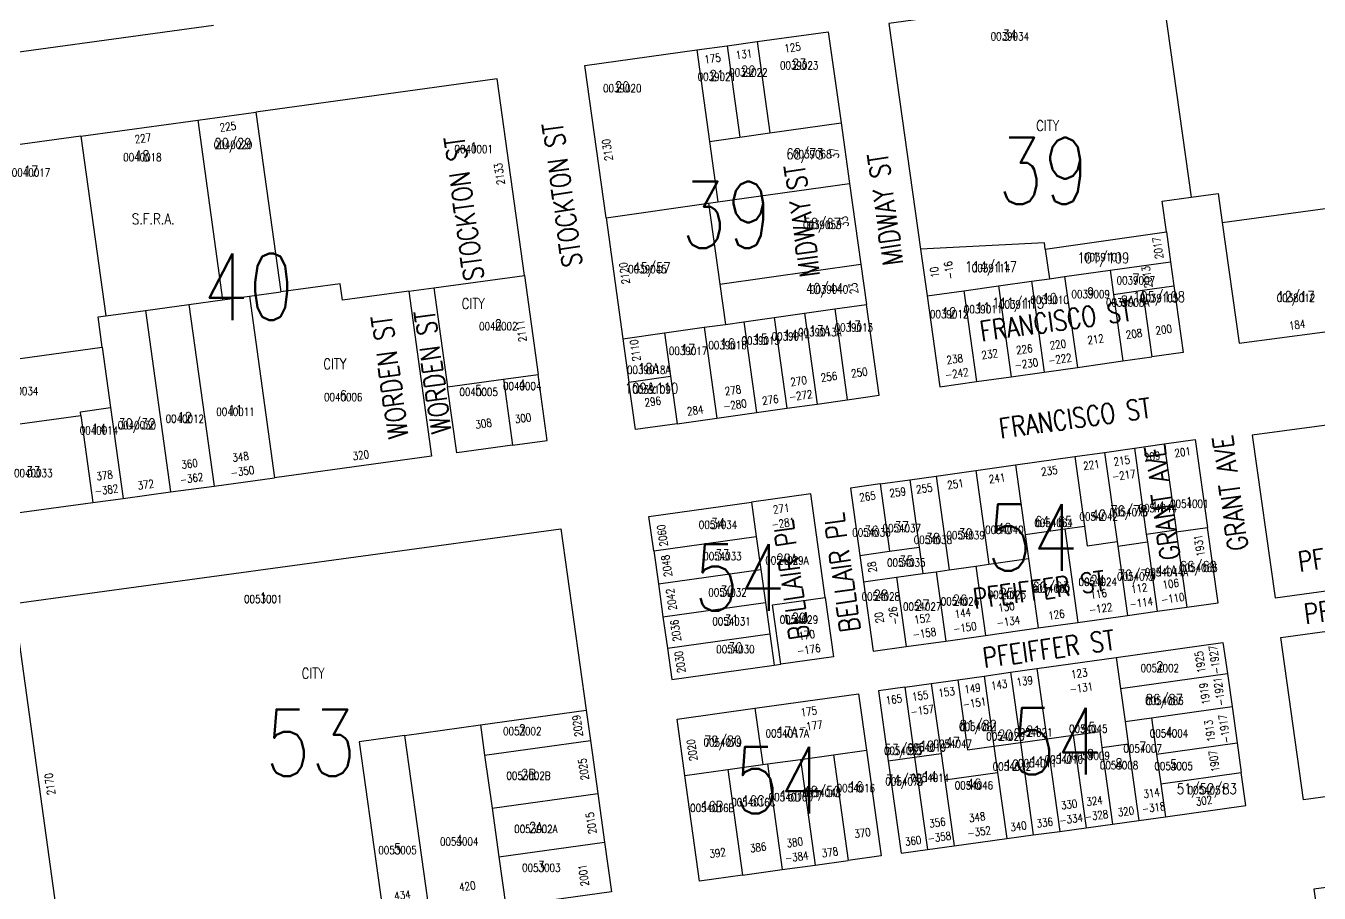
# Model space of a CAD drawing. Header units: feet. Extents: x 6006313 to 6012512, y 2119126 to 2122695.
# Drawn here: x 6009433 to 6010402, y 2120937 to 2121588 of the extents above; entities that cross this region are included whole.
import ezdxf
from ezdxf.enums import TextEntityAlignment as Align

# ---------------------------------------------------------------- set-up
doc = ezdxf.new("R2010")
doc.units = ezdxf.units.FT
doc.header["$LTSCALE"] = 100
doc.header["$MEASUREMENT"] = 0
for name, color, linetype in [('ADDRESS', 1, 'CONTINUOUS'), ('BLKLOT', 2, 'CONTINUOUS'), ('BLOCK_NUMBERS', 3, 'CONTINUOUS'), ('LOT_LINES', 4, 'CONTINUOUS'), ('LOT_NUMBERS', 7, 'CONTINUOUS'), ('ROW', 6, 'CONTINUOUS'), ('ST_NAME_IN_BLK', 7, 'CONTINUOUS'), ('ST_NAME_IN_ST', 6, 'CONTINUOUS')]:
    doc.layers.add(name, color=color, linetype=linetype)
doc.styles.add('ADDTXT', font='ROMANS.shx', dxfattribs={"width": 0.8, "height": 6})
doc.styles.add('BLKLOT', font='ROMANS.shx', dxfattribs={"width": 0.8, "height": 6})
doc.styles.add('BLOCK_NO', font='ROMANS.SHX', dxfattribs={"width": 0.8, "height": 50})
doc.styles.add('LOT_NO', font='ROMANS.shx', dxfattribs={"width": 0.8, "height": 8})
doc.styles.add('SI', font='ROMANS.shx', dxfattribs={"width": 0.8, "height": 15})

msp = doc.modelspace()

# ---------------------------------------------------------------- linework, layer by layer
at = {"layer": 'LOT_LINES'}
for points in [[(6010284.3, 2121617.94), (6010306.53, 2121459.44)], [(6009958.58, 2121573.01), (6009968.09, 2121504.43)], [(6009981.28, 2121576.14), (6009990.79, 2121507.62)], [(6009935.88, 2121569.88), (6009945.4, 2121501.23)], [(6009605.41, 2121523.29), (6009624.12, 2121388.45)], [(6009561.77, 2121517.3), (6009580.47, 2121382.48)], [(6009990.79, 2121507.62), (6010044.06, 2121515.13)], [(6009474.15, 2121505.27), (6009492.84, 2121370.49)], [(6009945.4, 2121501.23), (6009968.09, 2121504.43)], [(6009968.09, 2121504.43), (6009990.79, 2121507.62)], [(6009945.4, 2121501.23), (6009951.7, 2121455.83)], [(6009951.7, 2121455.83), (6010050.42, 2121469.74)], [(6009867.87, 2121444.03), (6009944.75, 2121454.86)], [(6009944.75, 2121454.86), (6009951.7, 2121455.83)], [(6009944.75, 2121454.86), (6009953.14, 2121394.32)], [(6010329.82, 2121440.5), (6010421.63, 2121452.83)], [(6010197.2, 2121420.56), (6010287.97, 2121433.34)], [(6010197.2, 2121420.56), (6010196.55, 2121425.15), (6010103.6, 2121420.51)], [(6010197.2, 2121420.56), (6010200.32, 2121398.28)], [(6009953.14, 2121394.32), (6010058.91, 2121409.22)], [(6010245.71, 2121404.67), (6010291.09, 2121411.06)], [(6009738.78, 2121391.52), (6009806.65, 2121400.81)], [(6010186.91, 2121396.39), (6010200.32, 2121398.28)], [(6010200.32, 2121398.28), (6010211.67, 2121399.88)], [(6010211.67, 2121399.88), (6010245.71, 2121404.67)], [(6010211.67, 2121399.88), (6010221.21, 2121331.79)], [(6010245.71, 2121404.67), (6010248.25, 2121386.51)], [(6009600.59, 2121385.23), (6009624.12, 2121388.45)], [(6009719.96, 2121388.95), (6009670.42, 2121382.17), (6009668.7, 2121394.55), (6009624.12, 2121388.45)], [(6009953.14, 2121394.32), (6009957.34, 2121364.06)], [(6010108.53, 2121385.35), (6010136, 2121389.22)], [(6010136, 2121389.22), (6010162.16, 2121392.9)], [(6010136, 2121389.22), (6010145.54, 2121321.14)], [(6010162.16, 2121392.9), (6010186.91, 2121396.39)], [(6010162.16, 2121392.9), (6010171.7, 2121324.82)], [(6010186.91, 2121396.39), (6010196.46, 2121328.31)], [(6010248.25, 2121386.51), (6010270.04, 2121389.58)], [(6010270.04, 2121389.58), (6010293.64, 2121392.91)], [(6010270.04, 2121389.58), (6010277.04, 2121339.65)], [(6009522.57, 2121374.56), (6009555.18, 2121379.02)], [(6009555.18, 2121379.02), (6009580.47, 2121382.48)], [(6009555.18, 2121379.02), (6009574.07, 2121242.82)], [(6009580.47, 2121382.48), (6009600.59, 2121385.23)], [(6009600.59, 2121385.23), (6009619.48, 2121249.04)], [(6010039.32, 2121375.6), (6010063.15, 2121378.96)], [(6010248.25, 2121386.51), (6010255.25, 2121336.59)], [(6009490.21, 2121347), (6009487.06, 2121369.7), (6009492.84, 2121370.49)], [(6009492.84, 2121370.49), (6009522.57, 2121374.56)], [(6009522.57, 2121374.56), (6009541.46, 2121238.36)], [(6009971.24, 2121366.02), (6009993.91, 2121369.21)], [(6009993.91, 2121369.21), (6010016.63, 2121372.41)], [(6009993.91, 2121369.21), (6010003.36, 2121301.11)], [(6010016.63, 2121372.41), (6010039.32, 2121375.6)], [(6010016.63, 2121372.41), (6010026.07, 2121304.31)], [(6010039.32, 2121375.6), (6010048.77, 2121307.51)], [(6009911.83, 2121357.65), (6009941.53, 2121361.83)], [(6009941.53, 2121361.83), (6009957.34, 2121364.06)], [(6009941.53, 2121361.83), (6009950.98, 2121293.73)], [(6009957.34, 2121364.06), (6009971.24, 2121366.02)], [(6009971.24, 2121366.02), (6009980.69, 2121297.92)], [(6009880.47, 2121353.23), (6009911.83, 2121357.65)], [(6009911.83, 2121357.65), (6009916.33, 2121325.21)], [(6009399.39, 2121334.57), (6009490.21, 2121347)], [(6009490.21, 2121347), (6009496.51, 2121301.6)], [(6009749.09, 2121317.23), (6009790.95, 2121322.96)], [(6009790.95, 2121322.96), (6009816.96, 2121326.52)], [(6009790.95, 2121322.96), (6009797.82, 2121273.44)], [(6009884.97, 2121320.79), (6009916.33, 2121325.21)], [(6009916.33, 2121325.21), (6009921.27, 2121289.55)], [(6009474.18, 2121295.77), (6009473.8, 2121298.49), (6009496.51, 2121301.6)], [(6009496.51, 2121301.6), (6009505.96, 2121233.5)], [(6009406.09, 2121286.45), (6009474.18, 2121295.77)], [(6009474.18, 2121295.77), (6009483.25, 2121230.4)], [(6010263.94, 2121271.2), (6010272.92, 2121206.82)], [(6010286.22, 2121274.34), (6010295.2, 2121209.96)], [(6010219.21, 2121264.9), (6010226.49, 2121212.77)], [(6010241.66, 2121268.06), (6010250.99, 2121201.21)], [(6010145.13, 2121254.47), (6010154.94, 2121184.15)], [(6010174.82, 2121258.65), (6010182.09, 2121206.52)], [(6010073.32, 2121244.35), (6010080.37, 2121193.84)], [(6010095.6, 2121247.49), (6010102.65, 2121196.98)], [(6010115.4, 2121250.28), (6010125.21, 2121179.96)], [(6009976.82, 2121230.76), (6009980.41, 2121205.01)], [(6010211.8, 2121210.7), (6010226.49, 2121212.77)], [(6010226.49, 2121212.77), (6010228.54, 2121198.05), (6010250.99, 2121201.21)], [(6009903.67, 2121194.2), (6009980.41, 2121205.01)], [(6009980.41, 2121205.01), (6009983.87, 2121180.25)], [(6010182.09, 2121206.52), (6010211.8, 2121210.7)], [(6010182.09, 2121206.52), (6010184.63, 2121188.33)], [(6010211.8, 2121210.7), (6010221.59, 2121140.52)], [(6010272.92, 2121206.82), (6010295.2, 2121209.96)], [(6010272.92, 2121206.82), (6010273.75, 2121200.88)], [(6010295.2, 2121209.96), (6010295.41, 2121208.47)], [(6010295.41, 2121208.47), (6010318.77, 2121211.76)], [(6010295.41, 2121208.47), (6010303.29, 2121152.02)], [(6010058.09, 2121190.7), (6010080.37, 2121193.84)], [(6010080.37, 2121193.84), (6010102.65, 2121196.98)], [(6010102.65, 2121196.98), (6010105.41, 2121177.17)], [(6010250.99, 2121201.21), (6010251.47, 2121197.74)], [(6010251.47, 2121197.74), (6010273.75, 2121200.88)], [(6010251.47, 2121197.74), (6010258.73, 2121145.75)], [(6010273.75, 2121200.88), (6010281.01, 2121148.88)], [(6010145.02, 2121182.75), (6010154.94, 2121184.15)], [(6010154.94, 2121184.15), (6010184.63, 2121188.33)], [(6010184.63, 2121188.33), (6010191.88, 2121136.33)], [(6009907.13, 2121169.44), (6009983.87, 2121180.25)], [(6009983.87, 2121180.25), (6009987.32, 2121155.49)], [(6010060.85, 2121170.9), (6010085.61, 2121174.38)], [(6010085.61, 2121174.38), (6010105.41, 2121177.17)], [(6010085.61, 2121174.38), (6010092.86, 2121122.39)], [(6010105.41, 2121177.17), (6010115.31, 2121178.57)], [(6010115.31, 2121178.57), (6010125.21, 2121179.96)], [(6010115.31, 2121178.57), (6010122.57, 2121126.57)], [(6010125.21, 2121179.96), (6010145.02, 2121182.75)], [(6010145.02, 2121182.75), (6010152.28, 2121130.75)], [(6009910.58, 2121144.68), (6009987.32, 2121155.49)], [(6009987.32, 2121155.49), (6009990.61, 2121131.97)], [(6009998.84, 2121109.14), (6009992.62, 2121153.71), (6010032.18, 2121159.28)], [(6009913.86, 2121121.16), (6009990.61, 2121131.97)], [(6009990.61, 2121131.97), (6009993.89, 2121108.45)], [(6010190.96, 2121105.91), (6010198.32, 2121053.16)], [(6010250.37, 2121114.27), (6010253.61, 2121091.08)], [(6010131.55, 2121097.54), (6010138.89, 2121044.96), (6010158.7, 2121047.69)], [(6010151.35, 2121100.33), (6010158.7, 2121047.69)], [(6010171.16, 2121103.12), (6010178.51, 2121050.43)], [(6010253.61, 2121091.08), (6010333.69, 2121102.14)], [(6010091.94, 2121091.96), (6010099.26, 2121039.48)], [(6010111.74, 2121094.75), (6010119.07, 2121042.22)], [(6010253.61, 2121091.08), (6010257.07, 2121066.32)], [(6010276.88, 2121069.06), (6010337.18, 2121077.38)], [(6009773.71, 2121063.68), (6009852.95, 2121074.68)], [(6009979.55, 2121076.13), (6009985.45, 2121033.87)], [(6010257.07, 2121066.32), (6010276.88, 2121069.06)], [(6010276.88, 2121069.06), (6010280.68, 2121041.82)], [(6009716.76, 2121055.77), (6009773.71, 2121063.68)], [(6009773.71, 2121063.68), (6009776.89, 2121040.9)], [(6010218.13, 2121055.9), (6010237.95, 2121058.63), (6010239.6, 2121046.75)], [(6010257.07, 2121066.32), (6010259.42, 2121049.48)], [(6009716.76, 2121055.77), (6009682.71, 2121051.05), (6009701.71, 2120914.87)], [(6009716.76, 2121055.77), (6009735.76, 2120919.59)], [(6009776.89, 2121040.9), (6009856.13, 2121051.9)], [(6010158.7, 2121047.69), (6010178.51, 2121050.43)], [(6010158.7, 2121047.69), (6010161.46, 2121027.88)], [(6010178.51, 2121050.43), (6010198.32, 2121053.16)], [(6010178.51, 2121050.43), (6010188.18, 2120981.1)], [(6010198.32, 2121053.16), (6010218.13, 2121055.9)], [(6010198.32, 2121053.16), (6010208, 2120983.83)], [(6010218.13, 2121055.9), (6010227.81, 2120986.57)], [(6010239.6, 2121046.75), (6010259.42, 2121049.48)], [(6010259.42, 2121049.48), (6010267.43, 2120992.04)], [(6010280.68, 2121041.82), (6010341.01, 2121050.15)], [(6009776.89, 2121040.9), (6009782.42, 2121001.29)], [(6010013.68, 2121037.76), (6010038.44, 2121041.18)], [(6010038.44, 2121041.18), (6010063.21, 2121044.6)], [(6010038.44, 2121041.18), (6010049.5, 2120961.95)], [(6010079.45, 2121036.75), (6010099.26, 2121039.48)], [(6010099.26, 2121039.48), (6010119.07, 2121042.22)], [(6010099.26, 2121039.48), (6010108.94, 2120970.16)], [(6010119.07, 2121042.22), (6010121.84, 2121022.41)], [(6010239.6, 2121046.75), (6010247.62, 2120989.3)], [(6010280.68, 2121041.82), (6010283.79, 2121019.54)], [(6009927, 2121025.8), (6009959.19, 2121030.24)], [(6009959.19, 2121030.24), (6009985.45, 2121033.87)], [(6009959.19, 2121030.24), (6009970.25, 2120951.01)], [(6009985.45, 2121033.87), (6009988.91, 2121034.34)], [(6009988.91, 2121034.34), (6010013.68, 2121037.76)], [(6009988.91, 2121034.34), (6009999.97, 2120955.11)], [(6010013.68, 2121037.76), (6010024.73, 2120958.53)], [(6010121.84, 2121022.41), (6010161.46, 2121027.88)], [(6010121.84, 2121022.41), (6010128.75, 2120972.89)], [(6010161.46, 2121027.88), (6010168.37, 2120978.36)], [(6010283.79, 2121019.54), (6010344.15, 2121027.87)], [(6010283.79, 2121019.54), (6010287.24, 2120994.78)], [(6009782.42, 2121001.29), (6009861.66, 2121012.29)], [(6009782.42, 2121001.29), (6009787.53, 2120964.64)], [(6009787.53, 2120964.64), (6009866.77, 2120975.64)], [(6009787.53, 2120964.64), (6009792.72, 2120927.5)]]:
    msp.add_lwpolyline(points, dxfattribs=at)
at = {"layer": 'ROW'}
for points in [[(6009534.69, 2121862.45), (6009330.37, 2121834.26), (6009369.26, 2121560.36), (6009573.6, 2121588.41)], [(6010284.3, 2121617.94), (6010079.88, 2121589.74), (6010103.6, 2121420.51)], [(6009981.28, 2121576.14), (6010034.48, 2121583.48), (6010044.06, 2121515.13)], [(6009935.88, 2121569.88), (6009958.58, 2121573.01)], [(6009958.58, 2121573.01), (6009981.28, 2121576.14)], [(6009867.87, 2121444.03), (6009852.02, 2121558.31), (6009935.88, 2121569.88)], [(6009806.65, 2121400.81), (6009786.22, 2121548.11), (6009605.41, 2121523.29)], [(6009561.77, 2121517.3), (6009605.41, 2121523.29)], [(6009474.15, 2121505.27), (6009561.77, 2121517.3)], [(6010044.06, 2121515.13), (6010050.42, 2121469.74)], [(6009474.15, 2121505.27), (6009377.47, 2121492), (6009399.39, 2121334.57)], [(6010050.42, 2121469.74), (6010058.91, 2121409.22)], [(6010287.97, 2121433.34), (6010284.74, 2121456.37), (6010306.53, 2121459.44)], [(6010306.53, 2121459.44), (6010326.77, 2121462.29), (6010329.82, 2121440.5)], [(6009867.87, 2121444.03), (6009880.47, 2121353.23)], [(6010329.82, 2121440.5), (6010342.52, 2121349.89), (6010433.28, 2121362.07)], [(6010287.97, 2121433.34), (6010291.09, 2121411.06)], [(6010103.6, 2121420.51), (6010108.53, 2121385.35)], [(6010058.91, 2121409.22), (6010063.15, 2121378.96)], [(6010291.09, 2121411.06), (6010293.64, 2121392.91)], [(6009806.65, 2121400.81), (6009816.96, 2121326.52)], [(6009719.96, 2121388.95), (6009737.14, 2121265.13), (6009619.48, 2121249.04)], [(6009719.96, 2121388.95), (6009738.78, 2121391.52)], [(6009738.78, 2121391.52), (6009749.09, 2121317.23)], [(6010293.64, 2121392.91), (6010300.64, 2121342.98), (6010277.04, 2121339.65)], [(6010048.77, 2121307.51), (6010072.7, 2121310.88), (6010063.15, 2121378.96)], [(6010108.53, 2121385.35), (6010118.08, 2121317.27), (6010145.54, 2121321.14)], [(6009880.47, 2121353.23), (6009884.97, 2121320.79)], [(6010255.25, 2121336.59), (6010277.04, 2121339.65)], [(6010196.46, 2121328.31), (6010221.21, 2121331.79)], [(6010221.21, 2121331.79), (6010255.25, 2121336.59)], [(6009797.82, 2121273.44), (6009823.83, 2121276.99), (6009816.96, 2121326.52)], [(6009921.27, 2121289.55), (6009889.92, 2121285.13), (6009884.97, 2121320.79)], [(6010145.54, 2121321.14), (6010171.7, 2121324.82)], [(6010171.7, 2121324.82), (6010196.46, 2121328.31)], [(6009797.82, 2121273.44), (6009755.96, 2121267.71), (6009749.09, 2121317.23)], [(6010570.41, 2121310.11), (6010352.36, 2121280.83), (6010369.52, 2121159), (6010505.75, 2121177.65), (6010507.91, 2121162.3)], [(6009980.69, 2121297.92), (6010003.36, 2121301.11)], [(6010003.36, 2121301.11), (6010026.07, 2121304.31)], [(6010026.07, 2121304.31), (6010048.77, 2121307.51)], [(6009921.27, 2121289.55), (6009950.98, 2121293.73)], [(6009950.98, 2121293.73), (6009980.69, 2121297.92)], [(6009406.09, 2121286.45), (6009415.19, 2121221.08), (6009483.25, 2121230.4)], [(6010241.66, 2121268.06), (6010263.94, 2121271.2)], [(6010263.94, 2121271.2), (6010286.22, 2121274.34)], [(6010286.22, 2121274.34), (6010309.49, 2121277.61), (6010318.77, 2121211.76)], [(6010174.82, 2121258.65), (6010219.21, 2121264.9)], [(6010219.21, 2121264.9), (6010241.66, 2121268.06)], [(6010115.4, 2121250.28), (6010145.13, 2121254.47)], [(6010145.13, 2121254.47), (6010174.82, 2121258.65)], [(6009541.46, 2121238.36), (6009574.07, 2121242.82)], [(6009574.07, 2121242.82), (6009619.48, 2121249.04)], [(6010073.32, 2121244.35), (6010051.04, 2121241.21), (6010058.09, 2121190.7)], [(6010073.32, 2121244.35), (6010095.6, 2121247.49)], [(6010095.6, 2121247.49), (6010115.4, 2121250.28)], [(6009483.25, 2121230.4), (6009505.96, 2121233.5)], [(6009505.96, 2121233.5), (6009541.46, 2121238.36)], [(6010032.18, 2121159.28), (6010021.33, 2121237.03), (6009976.82, 2121230.76)], [(6009903.67, 2121194.2), (6009900.08, 2121219.95), (6009976.82, 2121230.76)], [(6009701.71, 2120914.87), (6009461.85, 2120881.57), (6009424.25, 2121154.75), (6009833.96, 2121210.81), (6009852.95, 2121074.68)], [(6010303.29, 2121152.02), (6010326.71, 2121155.32), (6010318.77, 2121211.76)], [(6009903.67, 2121194.2), (6009907.13, 2121169.44)], [(6010058.09, 2121190.7), (6010060.85, 2121170.9)], [(6009907.13, 2121169.44), (6009910.58, 2121144.68)], [(6010060.85, 2121170.9), (6010068.11, 2121118.9), (6010092.86, 2121122.39)], [(6010032.18, 2121159.28), (6010038.4, 2121114.72), (6009998.84, 2121109.14)], [(6009910.58, 2121144.68), (6009913.86, 2121121.16)], [(6010221.59, 2121140.52), (6010258.73, 2121145.75)], [(6010258.73, 2121145.75), (6010281.01, 2121148.88)], [(6010281.01, 2121148.88), (6010303.29, 2121152.02)], [(6010152.28, 2121130.75), (6010191.88, 2121136.33)], [(6010191.88, 2121136.33), (6010221.59, 2121140.52)], [(6010465.15, 2121017.67), (6010390.85, 2121007.49), (6010373.7, 2121129.29), (6010450.48, 2121139.81)], [(6010092.86, 2121122.39), (6010122.57, 2121126.57)], [(6010122.57, 2121126.57), (6010152.28, 2121130.75)], [(6010250.37, 2121114.27), (6010330.4, 2121125.54), (6010333.69, 2121102.14)], [(6009913.86, 2121121.16), (6009917.15, 2121097.64), (6009993.89, 2121108.45)], [(6009993.89, 2121108.45), (6009998.84, 2121109.14)], [(6010171.16, 2121103.12), (6010190.96, 2121105.91)], [(6010190.96, 2121105.91), (6010250.37, 2121114.27)], [(6010111.74, 2121094.75), (6010131.55, 2121097.54)], [(6010131.55, 2121097.54), (6010151.35, 2121100.33)], [(6010151.35, 2121100.33), (6010171.16, 2121103.12)], [(6010333.69, 2121102.14), (6010337.18, 2121077.38)], [(6009979.55, 2121076.13), (6010057.28, 2121087.08), (6010063.21, 2121044.6)], [(6010091.94, 2121091.96), (6010072.13, 2121089.17), (6010079.45, 2121036.75)], [(6010091.94, 2121091.96), (6010111.74, 2121094.75)], [(6010337.18, 2121077.38), (6010341.01, 2121050.15)], [(6009852.95, 2121074.68), (6009856.13, 2121051.9)], [(6009927, 2121025.8), (6009921.12, 2121067.9), (6009979.55, 2121076.13)], [(6009856.13, 2121051.9), (6009861.66, 2121012.29)], [(6010341.01, 2121050.15), (6010344.15, 2121027.87)], [(6010063.21, 2121044.6), (6010074.26, 2120965.37), (6010049.5, 2120961.95)], [(6010079.45, 2121036.75), (6010089.12, 2120967.42), (6010108.94, 2120970.16)], [(6009970.25, 2120951.01), (6009938.06, 2120946.56), (6009927, 2121025.8)], [(6010287.24, 2120994.78), (6010347.64, 2121003.11), (6010344.15, 2121027.87)], [(6009861.66, 2121012.29), (6009866.77, 2120975.64)], [(6010247.62, 2120989.3), (6010267.43, 2120992.04)], [(6010267.43, 2120992.04), (6010287.24, 2120994.78)], [(6010168.37, 2120978.36), (6010188.18, 2120981.1)], [(6010188.18, 2120981.1), (6010208, 2120983.83)], [(6010208, 2120983.83), (6010227.81, 2120986.57)], [(6010227.81, 2120986.57), (6010247.62, 2120989.3)], [(6009866.77, 2120975.64), (6009871.96, 2120938.5), (6009792.72, 2120927.5)], [(6010108.94, 2120970.16), (6010128.75, 2120972.89)], [(6010128.75, 2120972.89), (6010168.37, 2120978.36)], [(6010024.73, 2120958.53), (6010049.5, 2120961.95)], [(6009970.25, 2120951.01), (6009999.97, 2120955.11)], [(6009999.97, 2120955.11), (6010024.73, 2120958.53)], [(6010445.05, 2120946.78), (6010398.48, 2120940.41), (6010403.13, 2120907.74)]]:
    msp.add_lwpolyline(points, dxfattribs=at)

# ---------------------------------------------------------------- texts
at = {"layer": 'ADDRESS', "style": 'ADDTXT', "width": 0.8}
for s, rotation, p in [('125', 7.85444, (6010008.17, 2121568.74)), ('175', 7.85444, (6009948.15, 2121560.46)), ('131', 7.85444, (6009971.67, 2121563.71)), ('225', 7.81671, (6009584.82, 2121509.36)), ('227', 7.81671, (6009521.12, 2121500.61)), ('2130', 97.89754, (6009871.87, 2121495.31)), ('37', 97.98075, (6010042.14, 2121492.85)), ('2133', 97.89754, (6009791, 2121477.25)), ('33', 97.98075, (6010049.34, 2121441.47)), ('2017', 97.98075, (6010284.56, 2121421.67)), ('2120', 97.89754, (6009884.7, 2121402.82)), ('10', 97.98075, (6010117.09, 2121403.52)), ('-16', 97.98075, (6010127.99, 2121405.05)), ('2013', 97.98075, (6010276.5, 2121399.94)), ('23', 97.98075, (6010056.35, 2121391.46)), ('2111', 97.89754, (6009807.33, 2121359.52)), ('208', 8.01669, (6010264.14, 2121354)), ('200', 8.01669, (6010286.35, 2121357.12)), ('184', 7.64574, (6010386.31, 2121360.81)), ('2110', 97.89754, (6009892.73, 2121344.92)), ('226', 8.01669, (6010181.9, 2121342.41)), ('220', 8.01669, (6010207.07, 2121345.96)), ('212', 8.01669, (6010235.32, 2121349.94)), ('238', 8.01669, (6010129.75, 2121335.07)), ('232', 8.01669, (6010155.9, 2121338.75)), ('-222', 8.01669, (6010208.6, 2121335.07)), ('250', 8.01669, (6010058.23, 2121325)), ('-242', 8.01669, (6010131.28, 2121324.18)), ('-230', 8.01669, (6010183.44, 2121331.52)), ('270', 8.01669, (6010012.7, 2121318.58)), ('256', 8.01669, (6010035.46, 2121321.79)), ('296', 8.01669, (6009903.34, 2121303.18)), ('278', 8.01669, (6009963.44, 2121311.65)), ('276', 8.01669, (6009991.47, 2121304.48)), ('-272', 8.01669, (6010014.23, 2121307.69)), ('284', 8.01669, (6009935.19, 2121296.56)), ('-280', 8.01669, (6009964.98, 2121300.75)), ('308', 7.79075, (6009776.5, 2121286.67)), ('300', 7.79075, (6009806.09, 2121290.72)), ('201', 8.01669, (6010300.59, 2121265.25)), ('360', 7.79075, (6009556.08, 2121256.51)), ('348', 7.79075, (6009594.28, 2121261.74)), ('320', 7.79075, (6009684.54, 2121262.98)), ('221', 8.01669, (6010232.2, 2121255.62)), ('215', 8.01669, (6010254.96, 2121258.83)), ('209', 8.01669, (6010277.73, 2121262.03)), ('378', 7.79075, (6009492.32, 2121247.79)), ('-362', 7.79075, (6009557.57, 2121245.61)), ('-350', 7.79075, (6009595.77, 2121250.84)), ('241', 8.01669, (6010161.46, 2121245.66)), ('235', 8.01669, (6010200.64, 2121251.18)), ('-217', 8.01669, (6010256.49, 2121247.93)), ('-382', 7.79075, (6009493.81, 2121236.89)), ('372', 7.79075, (6009523.26, 2121240.92)), ('259', 8.01669, (6010086.99, 2121235.17)), ('255', 8.01669, (6010106.88, 2121237.97)), ('251', 8.01669, (6010130.29, 2121241.27)), ('265', 8.01669, (6010064.33, 2121231.98)), ('271', 8.01669, (6009999.66, 2121222.87)), ('2060', 97.94438, (6009913.12, 2121206.08)), ('-281', 8.01669, (6010001.19, 2121211.98)), ('1931', 98.23412, (6010315.58, 2121198.53)), ('2048', 97.94438, (6009916.3, 2121183.32)), ('28', 97.94438, (6010070.34, 2121182.46)), ('2042', 97.94438, (6009919.8, 2121158.22)), ('116', 8.01669, (6010237.57, 2121158.92)), ('112', 8.01669, (6010268, 2121163.21)), ('106', 8.01669, (6010291.61, 2121166.54)), ('130', 8.01669, (6010168.43, 2121149.19)), ('-122', 8.01669, (6010239.11, 2121148.03)), ('-114', 8.01669, (6010269.53, 2121152.32)), ('-110', 8.01669, (6010293.15, 2121155.64)), ('20', 97.94438, (6010075.64, 2121144.5)), ('-26', 97.94438, (6010086.53, 2121146.02)), ('152', 8.01669, (6010105.45, 2121140.32)), ('144', 8.01669, (6010135.77, 2121144.59)), ('-134', 8.01669, (6010169.96, 2121138.29)), ('126', 8.01669, (6010205.96, 2121143.36)), ('2036', 97.94438, (6009923.08, 2121134.72)), ('-158', 8.01669, (6010106.99, 2121129.42)), ('-150', 8.01669, (6010137.31, 2121133.69)), ('170', 8.01669, (6010018.76, 2121128.11)), ('2030', 97.94438, (6009926.36, 2121111.22)), ('-176', 8.01669, (6010020.29, 2121117.21)), ('1925', 98.01398, (6010316.25, 2121111.27)), ('-1927', 98.01398, (6010327.14, 2121112.8)), ('123', 8.01669, (6010223.07, 2121099.32)), ('143', 8.01669, (6010162.97, 2121090.85)), ('139', 8.01669, (6010182.11, 2121093.55)), ('-1921', 98.01398, (6010330.49, 2121089.06)), ('155', 8.01669, (6010103.82, 2121082.52)), ('153', 8.01669, (6010123.6, 2121085.31)), ('149', 8.01669, (6010142.98, 2121088.04)), ('-131', 8.01669, (6010224.6, 2121088.43)), ('1919', 98.01398, (6010319.59, 2121087.53)), ('175', 8.01669, (6010020.31, 2121070.76)), ('165', 8.01669, (6010084.09, 2121079.75)), ('-157', 8.01669, (6010105.35, 2121071.63)), ('-151', 8.01669, (6010144.52, 2121077.15)), ('2029', 97.94438, (6009849.48, 2121063.36)), ('-1917', 98.01398, (6010334.42, 2121061.13)), ('-177', 8.01669, (6010021.85, 2121059.87)), ('1913', 98.01398, (6010323.53, 2121059.59)), ('2020', 97.94438, (6009935.41, 2121045.15)), ('2025', 97.94438, (6009854.03, 2121030.82)), ('1907', 98.01398, (6010326.73, 2121036.84)), ('2170', 97.79075, (6009453.95, 2121019.66)), ('324', 7.86099, (6010234.51, 2121003.65)), ('314', 7.86099, (6010277.28, 2121009.55)), ('302', 8.01398, (6010316.56, 2121003.87)), ('330', 7.86099, (6010215.47, 2121001.02)), ('-328', 7.86099, (6010236.02, 2120992.75)), ('320', 7.86099, (6010258.04, 2120995.79)), ('-318', 7.86099, (6010278.79, 2120998.65)), ('2015', 97.94438, (6009859.66, 2120990.41)), ('356', 7.86099, (6010116.71, 2120987.38)), ('348', 7.86099, (6010146.5, 2120991.49)), ('340', 7.86099, (6010177.49, 2120984.67)), ('336', 7.86099, (6010197.18, 2120987.39)), ('-334', 7.86099, (6010216.97, 2120990.12)), ('370', 7.86099, (6010060.52, 2120979.62)), ('360', 7.86099, (6010098.53, 2120973.77)), ('-358', 7.86099, (6010118.22, 2120976.48)), ('-352', 7.86099, (6010148.01, 2120980.6)), ('392', 7.86099, (6009951.97, 2120964.64)), ('386', 7.86099, (6009982.3, 2120968.82)), ('380', 7.86099, (6010009.76, 2120972.61)), ('378', 7.86099, (6010036.17, 2120965.16)), ('-384', 7.86099, (6010011.26, 2120961.72)), ('2001', 97.94438, (6009854.02, 2120951.27)), ('420', 7.9033, (6009764.32, 2120939.71)), ('434', 7.9033, (6009715.7, 2120932.96))]:
    msp.add_text(s, height=6, rotation=rotation, dxfattribs=at).set_placement(p, align=Align.CENTER)
at = {"layer": 'BLKLOT', "style": 'BLKLOT', "width": 0.8}
for s, p in [('0039034', (6010170.61, 2121577.02)), ('0039021', (6009950.97, 2121546.72)), ('0039022', (6009974.58, 2121549.98)), ('0039023', (6010012.68, 2121555.23)), ('0039020', (6009880.06, 2121538.11)), ('0040020', (6009588.24, 2121495.7)), ('0040001', (6009768.69, 2121492.5)), ('0039068', (6010022.52, 2121488.72)), ('0040018', (6009520.33, 2121486.38)), ('0040017', (6009436.81, 2121474.91)), ('0039058', (6010029.96, 2121435.64)), ('0039101', (6010240.54, 2121411.5)), ('0039045', (6009898.88, 2121402.48)), ('0039114', (6010156.51, 2121403.31)), ('0039007', (6010265.04, 2121394)), ('0039040', (6010035.1, 2121387.25)), ('0039009', (6010231.22, 2121383.7)), ('0039011', (6010150.5, 2121372.33)), ('0039111', (6010176.9, 2121376.04)), ('0039010', (6010200.5, 2121379.37)), ('0039008A', (6010258.89, 2121377.49)), ('0039105', (6010282.5, 2121380.82)), ('0038012', (6010385.07, 2121380.83)), ('0039012', (6010125.11, 2121368.75)), ('0040002', (6009787.13, 2121359.62)), ('0039014', (6010006.43, 2121352.04)), ('0039013A', (6010028.14, 2121355.09)), ('0039013', (6010053.65, 2121358.69)), ('0039016', (6009958.99, 2121345.36)), ('0039015', (6009983.83, 2121348.85)), ('0039017', (6009929.38, 2121341.18)), ('0039018A', (6009899.86, 2121326.87)), ('0040004', (6009805.02, 2121314.79)), ('0040034', (6009427.91, 2121311.01)), ('0040006', (6009670.87, 2121306.53)), ('0040005', (6009772.38, 2121310.33)), ('0039109', (6009902.03, 2121312.09)), ('0040011', (6009590.1, 2121295.48)), ('0040030', (6009516.19, 2121285.37)), ('0040012', (6009552.13, 2121290.29)), ('0040014', (6009487.74, 2121281.48)), ('0040033', (6009438.53, 2121249.51)), ('0054001', (6010305.12, 2121226.51)), ('0054042', (6010237.21, 2121216.94)), ('0054076', (6010259.81, 2121220.12)), ('0054044', (6010281.51, 2121223.18)), ('0054034', (6009951.85, 2121210.75)), ('0054037', (6010089.57, 2121208.14)), ('0054040', (6010166.51, 2121206.98)), ('0054064', (6010203.37, 2121212.18)), ('0054036', (6010066.85, 2121204.94)), ('0054038', (6010112.95, 2121199.44)), ('0054039', (6010137.45, 2121202.89)), ('0054033', (6009955.14, 2121187.15)), ('0054029A', (6010003.51, 2121184.03)), ('0054035', (6010092.97, 2121182.36)), ('0054066', (6010311.93, 2121178.49)), ('0054024', (6010236.51, 2121167.86)), ('0054070', (6010265.45, 2121171.94)), ('0054044A', (6010288.05, 2121175.12)), ('0054032', (6009958.93, 2121160)), ('0054025', (6010168.35, 2121158.26)), ('0054060', (6010201.34, 2121162.91)), ('0053001', (6009610.92, 2121155.06)), ('0054028', (6010073.91, 2121156.88)), ('0054027', (6010104.89, 2121149.33)), ('0054026', (6010133.19, 2121153.31)), ('0054029', (6010012.49, 2121139.6)), ('0054031', (6009961.96, 2121138.3)), ('0054030', (6009964.88, 2121117.37)), ('0054002', (6010283.04, 2121103.27)), ('0054086', (6010286.49, 2121078.78)), ('0053002', (6009805.08, 2121055.95)), ('0054017A', (6010003.77, 2121054.3)), ('0054081', (6010147.03, 2121059.32)), ('0054020', (6010167.29, 2121052.08)), ('0054021', (6010188.24, 2121055.03)), ('0054045', (6010229.4, 2121057.8)), ('0054004', (6010289.94, 2121054.3)), ('0054079', (6009955.39, 2121047.48)), ('0054019', (6010108.52, 2121043.8)), ('0054047', (6010127.79, 2121046.51)), ('0054007', (6010270.16, 2121042.89)), ('0054053', (6010090.62, 2121041.28)), ('0054011', (6010191.19, 2121031.99)), ('0054010', (6010211.12, 2121034.74)), ('0054009', (6010231.18, 2121037.51)), ('0053002B', (6009809.74, 2121022.58)), ('0054012', (6010172.14, 2121029.36)), ('0054008', (6010252.49, 2121030.36)), ('0054005', (6010293.38, 2121029.82)), ('0054016', (6010055.19, 2121013.21)), ('0054074', (6010091.75, 2121018.26)), ('0054014', (6010110.68, 2121020.87)), ('0054046', (6010143.67, 2121015.33)), ('0054016D', (6010006.43, 2121006.48)), ('0054048', (6010029.71, 2121009.69)), ('0054051', (6010318.3, 2121011.76)), ('0054016B', (6009947.51, 2120998.34)), ('0054016C', (6009978.36, 2121002.6)), ('0053002A', (6009815.32, 2120982.61)), ('0053005', (6009711.58, 2120966.72)), ('0053004', (6009757.79, 2120973.13)), ('0053003', (6009819.38, 2120953.51))]:
    msp.add_text(s, height=6, dxfattribs=at).set_placement(p, align=Align.CENTER)
at = {"layer": 'BLOCK_NUMBERS', "style": 'BLOCK_NO', "width": 0.8}
for s, p in [('39', (6010195.81, 2121454.12)), ('39', (6009958.35, 2121421.29)), ('40', (6009599.83, 2121367.24)), ('54', (6010187.37, 2121179.26)), ('54', (6009967.74, 2121149.24)), ('53', (6009646.56, 2121025.21)), ('54', (6010205.2, 2121026.35)), ('54', (6009997.78, 2120997.27))]:
    msp.add_text(s, height=50, dxfattribs=at).set_placement(p, align=Align.CENTER)
at = {"layer": 'LOT_NUMBERS', "style": 'LOT_NO', "width": 0.8}
for s, p in [('34', (6010170.61, 2121577.02)), ('23', (6010012.68, 2121555.23)), ('21', (6009950.97, 2121546.72)), ('22', (6009974.58, 2121549.98)), ('20', (6009880.06, 2121538.11)), ('CITY', (6010198.99, 2121509.09)), ('20/29', (6009588.24, 2121495.7)), ('18', (6009520.33, 2121486.38)), ('1', (6009768.69, 2121492.5)), ('68/73', (6010017.02, 2121487.88)), ('17', (6009436.81, 2121474.91)), ('S.F.R.A.', (6009528.49, 2121439.11)), ('58/67', (6010029.96, 2121435.64)), ('101/109', (6010240.77, 2121409.86)), ('45/57', (6009902.26, 2121402.48)), ('114/117', (6010156.51, 2121403.31)), ('7', (6010265.04, 2121394)), ('40/44', (6010031.72, 2121386.83)), ('10', (6010200.5, 2121379.37)), ('9', (6010231.22, 2121383.7)), ('105/108', (6010282.5, 2121380.82)), ('12/17', (6010385.07, 2121380.83)), ('CITY ', (6009770.57, 2121375.6)), ('11', (6010150.5, 2121372.33)), ('111/113', (6010176.9, 2121376.04)), ('8A', (6010258.89, 2121377.49)), ('2', (6009787.13, 2121359.62)), ('12', (6010125.11, 2121368.75)), ('14', (6010006.43, 2121352.04)), ('13A', (6010028.14, 2121355.09)), ('13', (6010053.65, 2121358.69)), ('17', (6009929.38, 2121341.18)), ('16', (6009958.99, 2121345.36)), ('15', (6009983.83, 2121348.85)), ('CITY ', (6009666.8, 2121330.42)), ('18A', (6009899.86, 2121326.87)), ('4', (6009805.02, 2121314.79)), ('109&110', (6009902.03, 2121312.09)), ('6', (6009670.87, 2121306.53)), ('5', (6009772.38, 2121310.33)), ('11', (6009590.1, 2121295.48)), ('30/32', (6009516.19, 2121285.37)), ('12', (6009552.13, 2121290.29)), ('14', (6009487.74, 2121281.48)), ('33', (6009438.53, 2121249.51)), ('1', (6010305.12, 2121226.51)), ('42', (6010237.21, 2121216.94)), ('76/78', (6010259.81, 2121220.12)), ('44', (6010281.51, 2121223.18)), ('34', (6009951.85, 2121210.75)), ('36', (6010066.85, 2121204.94)), ('37', (6010089.57, 2121208.14)), ('40', (6010166.51, 2121206.98)), ('64/65', (6010203.37, 2121212.18)), ('38', (6010112.95, 2121199.44)), ('39', (6010137.45, 2121202.89)), ('33', (6009955.14, 2121187.15)), ('29A', (6010003.51, 2121184.03)), ('35', (6010092.97, 2121182.36)), ('66/69', (6010311.93, 2121178.49)), ('24', (6010236.51, 2121167.86)), ('70/73', (6010265.45, 2121171.94)), ('44A', (6010288.05, 2121175.12)), ('32', (6009958.93, 2121160)), ('28', (6010073.91, 2121156.88)), ('25', (6010168.35, 2121158.26)), ('60/63', (6010201.34, 2121162.91)), ('1', (6009610.92, 2121155.06)), ('27', (6010104.89, 2121149.33)), ('26', (6010133.19, 2121153.31)), ('31', (6009961.96, 2121138.3)), ('29', (6010012.49, 2121139.6)), ('30', (6009964.88, 2121117.37)), ('CITY', (6009648.31, 2121098.34)), ('2', (6010283.04, 2121103.27)), ('86/87', (6010286.49, 2121078.78)), ('81/82', (6010147.03, 2121059.32)), ('2', (6009805.08, 2121055.95)), ('17A', (6010003.77, 2121054.3)), ('20', (6010167.29, 2121052.08)), ('21', (6010188.24, 2121055.03)), ('45', (6010229.4, 2121057.8)), ('4', (6010289.94, 2121054.3)), ('79/80', (6009955.39, 2121047.48)), ('53/55', (6010090.62, 2121041.28)), ('19', (6010108.52, 2121043.8)), ('47', (6010127.79, 2121046.51)), ('7', (6010270.16, 2121042.89)), ('11', (6010191.19, 2121031.99)), ('10', (6010211.12, 2121034.74)), ('9', (6010231.18, 2121037.51)), ('8', (6010252.49, 2121030.36)), ('2B', (6009809.74, 2121022.58)), ('14', (6010110.68, 2121020.87)), ('12', (6010172.14, 2121029.36)), ('5', (6010293.38, 2121029.82)), ('48/50', (6010029.71, 2121009.69)), ('16', (6010055.19, 2121013.21)), ('74/75', (6010091.75, 2121018.26)), ('46', (6010143.67, 2121015.33)), ('51/52/83', (6010318.3, 2121011.76)), ('16C', (6009978.36, 2121002.6)), ('16D', (6010006.43, 2121006.48)), ('16B', (6009947.51, 2120998.34)), ('2A', (6009815.32, 2120982.61)), ('4', (6009757.79, 2120973.13)), ('5', (6009711.58, 2120966.72)), ('3', (6009819.38, 2120953.51))]:
    msp.add_text(s, height=8, dxfattribs=at).set_placement(p, align=Align.CENTER)
at = {"layer": 'ST_NAME_IN_BLK', "style": 'SI', "width": 0.8}
for s, rotation, p in [('STOCKTON ST', 97.89234, (6009768.98, 2121452.12)), ('MIDWAY ST', 97.98075, (6010022.44, 2121442.67)), ('FRANCISCO ST ', 7.93537, (6010210.09, 2121359.76)), ('WORDEN ST', 97.89754, (6009713.38, 2121325.63)), ('GRANT AVE', 97.89234, (6010292.51, 2121231.55)), ('BELLAIR PL', 97.94438, (6010014.25, 2121173.37)), ('PFEIFFER ST', 8.01669, (6010437.1, 2121185.36)), ('PFEIFFER ST', 8.01669, (6010193.49, 2121157.68))]:
    msp.add_text(s, height=15, rotation=rotation, dxfattribs=at).set_placement(p, align=Align.CENTER)
at = {"layer": 'ST_NAME_IN_ST', "style": 'SI', "width": 0.8}
for s, rotation, p in [('STOCKTON ST', 97.89234, (6009842.65, 2121462.33)), ('MIDWAY ST', 97.98075, (6010084.74, 2121451.41)), ('WORDEN ST', 97.89754, (6009745.59, 2121329.41)), ('FRANCISCO ST', 7.93537, (6010220.32, 2121286.34)), ('GRANT AVE', 97.89234, (6010343.38, 2121238.59)), ('BELLAIR PL', 97.94438, (6010052.3, 2121178.99)), ('PFEIFFER ST', 8.01669, (6010441.66, 2121146.17)), ('PFEIFFER ST', 8.01669, (6010200.76, 2121113.34))]:
    msp.add_text(s, height=15, rotation=rotation, dxfattribs=at).set_placement(p, align=Align.CENTER)

doc.saveas('drawing.dxf')
